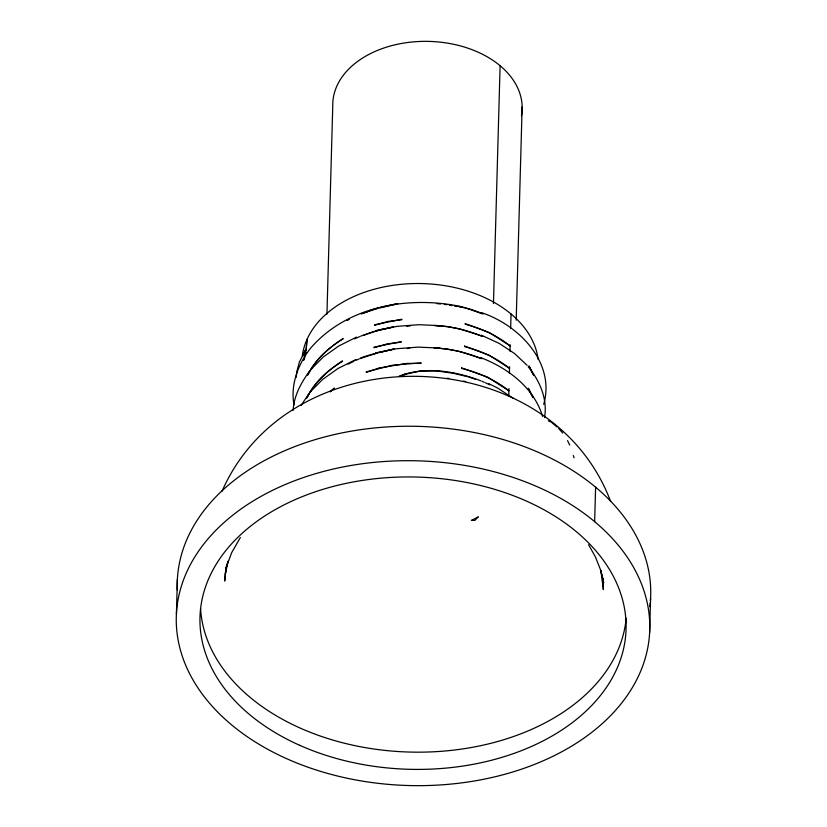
<?xml version="1.0" encoding="UTF-8"?>
<svg xmlns="http://www.w3.org/2000/svg" width="827" height="827" viewBox="0 0 827 827"><rect width="100%" height="100%" fill="white"/><g stroke="black" fill="none" stroke-linecap="round" stroke-linejoin="round"><path stroke-width="1.24" d="M176.42 613.634L177.381 579.179M326.944 314.157L332.764 105.887A94.723 64.961 1.6 0 1 432.614 41.536A94.723 64.961 1.6 0 1 521.444 115.728M493.461 303.581L500.108 65.736M508.75 396.278L508.967 388.566M509.401 373.142L509.577 366.712M510.011 351.279L510.187 344.849M510.652 328.143L511.055 314.002M516.193 320.214L522.147 106.797M594.644 521.651L595.605 487.196M649.619 632.717A236.811 162.412 1.6 0 0 302.341 477.934A236.811 162.412 1.6 0 0 287.093 758.876A236.811 162.412 1.6 0 0 649.619 632.717L650.58 598.262M225.916 568.087L224.706 581.081L225.905 568.294M296.211 377.37L296.79 371.654L299.457 361.833L305.959 349.48L303.22 354.907M293.13 410.388C293.874 395.782 301.245 382.508 309.68 370.951M544.528 417.656C547.784 399.265 539.824 380.782 528.236 366.826M225.316 574.383L228.066 561.119L225.781 568.625L231.632 552.736L240.357 537.509M304.264 358.928L304.729 357.016L303.685 360.479M543.701 404.372C555.62 362.546 518.922 325.238 482.027 312.823M303.054 355.538L305.577 350.121L303.023 354.09M307.727 375.272C315.015 359.404 328.981 348.064 343.102 338.408L343.174 338.915C329.746 346.699 317.764 357.595 309.908 371.075L308.326 373.763M307.634 396.515C315.139 381.257 328.67 370.238 342.481 360.81L342.543 361.327C329.115 369.111 317.144 380.007 309.277 393.487L306.703 398.283M222.018 491.238C291.631 333.012 549.686 339.794 610.657 501.493M301.069 405.478L309.06 393.352M310.776 369.659L323.264 356.995L338.667 346.048L356.499 337.127M310.146 392.07L322.644 379.407L338.036 368.46L355.868 359.538M330.19 391.729L334.377 388.101L330.366 391.688M347.113 320.566L349.345 319.315M348.095 364.138L353.915 361.254M399.183 376.13C425.44 365.968 455.336 371.137 480.963 380.875M399.586 376.502L406.439 374.114L403.266 374.693L419.889 371.137L436.387 370.889L453.02 373.215L467.7 376.688M354.535 338.843L359.58 336.641M355.93 360.365L358.949 359.052M368.511 311.386C369.886 308.978 424.954 297.544 380.482 307.82M367.891 333.798L379.872 329.828L393.466 326.934L373.277 331.689L360.582 336.207M367.436 311.81L361.213 313.795L377.195 308.554M363.694 335.214L366.806 334.222M379.231 352.643C420.664 342.885 362.867 355.279 359.962 358.608L377.04 353.129M376.233 330.49L397.26 326.314L418.948 324.701L440.636 325.704M375.603 352.891L396.64 348.715L418.328 347.113L440.016 348.105M406.688 326.272L410.326 325.89M407.277 348.56L409.706 348.301M436.677 303.571L440.512 303.995M444.337 304.408L446.89 304.687M462.293 306.848C409.923 295.446 348.188 305.514 311.397 347.257L310.311 348.539C298.092 364.314 290.277 384.772 293.998 404.879M458.975 306.538L470.987 309.37L483.402 313.857M449.392 305.142L451.883 305.587M454.374 306.042L456.876 306.486M463.389 381.133L465.694 381.567M447.428 378.177L448.896 378.456M468.816 376.988L475.277 379.138M482.782 336.258L459.657 328.888L447.314 326.52L434.661 325.497C450.756 326.355 466.831 329.963 481.717 336.175M482.151 358.67L459.037 351.299L446.694 348.932L434.03 347.909C450.136 348.767 466.211 352.374 481.097 358.587M482.079 381.35L484.291 382.301M548.301 420.798L551.609 422.287L556.964 427.001M482.43 313.826L464.485 307.51L457.869 306.341M481.407 335.224L499.239 343.432L514.642 353.584L527.14 365.369M480.776 357.636C507.902 368.077 533.891 387.543 542.595 416.446M485.408 382.777L489.708 384.824M488.736 383.625L497.647 388.049L513.391 398.407M558.742 428.582L562.784 433.09M567.549 440.615L569.71 445.071M588.576 544.683L595.337 556.788L600.433 569.545L603.689 582.756L600.981 570.878M533.591 374.734L528.97 365.875L533.498 375.241M532.96 397.146L528.35 388.276L532.867 397.653M573.287 455.47L574.083 457.776M600.94 570.785L603.369 589.63L602.924 578.238M177.319 589.961A236.811 162.412 1.6 0 1 416.674 426.329A236.811 162.412 1.6 0 1 650.425 600.66M650.218 603.048A236.811 162.412 1.6 0 1 649.805 606.636M302.32 355.796A118.406 81.201 1.6 0 1 420.292 283.537A118.406 81.201 1.6 0 1 538.16 359.363M626.163 618.307A213.128 146.172 1.6 0 1 411.071 752.094A213.128 146.172 1.6 0 1 200.589 608.682M461.621 367.881L461.6 368.418C478.626 372.522 495.187 379.779 508.905 390.757L487.434 377.06L461.621 367.881M465.27 323.688L465.25 324.225C481.407 328.381 497.089 335.473 510.156 345.944L489.729 332.743L465.27 323.688M464.64 346.089L464.619 346.627C480.787 350.793 496.469 357.884 509.535 368.356L489.098 355.155L464.64 346.089M306.982 339.442L306.145 350.172L306.982 339.442M305.918 351.92L304.419 356.54L305.514 352.809L302.61 355.827L305.918 351.92M478.151 516.958L474.874 520.39L471.38 520.4A94.785 65.002 1.6 0 0 478.151 516.958M379.293 367.963L366.227 372.429L366.175 371.902L392.959 365.12L421.16 362.857L421.17 363.394L406.987 363.404L379.293 367.963M387.987 321.434L374.559 325.321L374.517 324.794L401.891 319.212L401.922 319.739L387.987 321.434M387.356 343.846L373.938 347.733L373.897 347.206L401.271 341.613L401.291 342.151L387.356 343.846M299.684 745.303A213.128 146.172 1.6 0 0 625.956 631.756A213.128 146.172 1.6 0 0 313.412 492.458A213.128 146.172 1.6 0 0 299.684 745.303"/></g></svg>
